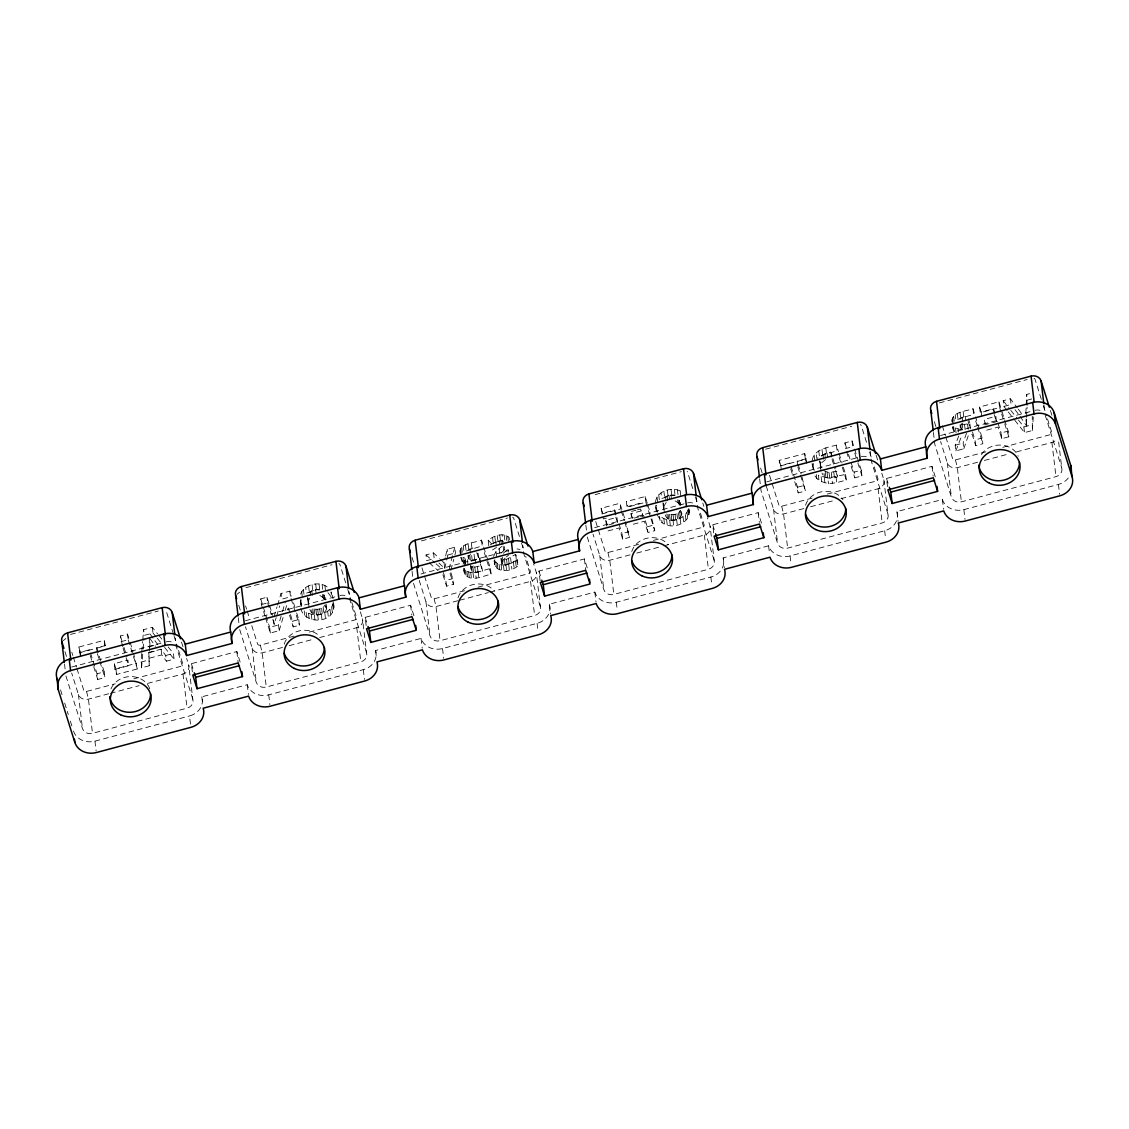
<?xml version="1.0" encoding="UTF-8"?>
<svg xmlns="http://www.w3.org/2000/svg" width="1129" height="1129" viewBox="0 0 1129 1129"><rect width="100%" height="100%" fill="white"/><g stroke="black" fill="none" stroke-linecap="round" stroke-linejoin="round"><path stroke-width="0.75" stroke-dasharray="5 3.75" d="M951.959 421.611C952.086 411.408 966.17 411.365 972.972 408.754L975.019 415.26M141.605 653.564L141.577 667.803L149.254 665.757L148.83 652.463L161.094 649.203L165.709 655.483L166.4 661.185L174.078 659.138L173.4 653.437L168.136 646.917M149.254 665.757L148.83 652.463M149.423 651.108L149.31 636.812M149.79 647.524L150.044 638.732L155.576 646.367M1025.824 413.539L1026.148 406.595M1026.233 404.859L1026.713 394.43L1029.606 393.668M1026.586 417.504L1027.065 407.075M1027.15 405.339L1026.713 394.43M308.048 598.243L308.485 604.961L307.751 598.638M663.57 508.332L663.358 503.661M1014.759 420.186L1024.553 432.605L1032.358 430.516L1032.273 416.319M1032.358 430.516L1033.303 416.911M309.896 609.462C312.662 619.073 329.188 614.952 326.281 605.088M665.221 514.88C667.959 524.463 684.611 520.413 681.606 510.506M487.827 560.224L481.518 540.128C475.182 543.007 458.346 542.668 460.251 553.605M141.746 651.856L142.607 641.611M142.762 639.903L143.609 629.672L152.33 627.343L157.594 633.863M141.577 667.803L143.002 650.727M143.143 649.02L144.004 638.774M825.511 459.588L821.249 463.116L820.529 468.577L819.696 460.844L821.065 470.835M301.274 599.838C293.907 626.567 340.817 626.821 332.984 600.84M306.792 617.337L306.1 611.636C314.906 618.509 332.208 613.724 333.267 601.672M655.441 502.391C656.513 490.353 673.787 485.668 682.608 492.399M656.739 511.762L655.61 505.51L656.288 511.211L656.598 505.256M689.113 509.659C691.498 523.447 671.67 530.447 662.102 522.755L661.425 517.054C670.231 523.912 687.533 519.142 688.591 507.09M463.088 564.26L464.075 561.085L467.251 558.403L467.928 564.105M438.885 563.018L444.741 568.508L444.064 562.807L445.235 557.74M445.63 556.047L447.183 549.273L454.733 547.269L455.41 552.97L454.168 557.684M444.741 568.508L446.308 561.748M446.689 560.055L447.86 554.974L447.183 549.273M812.146 460.618C813.755 449.243 827.543 447.507 836.42 445.136L838.452 451.642M813.487 463.483L812.866 469.368L812.188 463.68L813.247 469.805M501.276 558.799L502.264 564.5L505.143 565.375L517.421 559.984L515.657 554.367L506.54 559.335L501.572 558.813L502.264 564.5M493.556 556.428L495.998 551.389L501.812 546.323M494.841 559.659C491.538 573.447 511.31 572.558 518.098 565.671L517.421 559.984M454.733 547.269L449.356 567.746L452.785 578.627L453.463 584.328L446.548 586.177L443.062 575.098L439.28 571.754M450.866 570.3L453.759 559.264M265.611 617.958L270.339 633.016L279.173 630.659L278.496 624.958L282.01 613.146M282.504 611.466L285.51 601.348M279.173 630.659L283.181 617.154M285.185 610.408L286.695 605.356L288.093 610.267M274.008 616.886L277.028 606.852M277.536 605.186L281.065 593.473L289.828 591.13L291.409 596.154M272.809 619.525L274.178 624.252L276.196 617.563M276.704 615.898L279.724 605.864M308.386 601.094L309.699 598.13M663.711 506.498L666.209 502.419M958.747 435.963L955.19 445.207L955.868 450.894L963.813 448.777L963.136 443.09L967.172 431.193M963.813 448.777L968.357 435.399L972.168 434.397L975.696 445.616L982.851 443.711L982.174 438.01L975.527 416.883M955.868 450.894L961.795 435.498M960.525 424.97L960.356 427.665L962.952 430.318L962.275 424.617L961.386 424.25L962.063 429.951M300.596 594.136C304.294 584.243 319.041 580.8 327.283 586.995L327.791 591.257M471.188 561.254L479.599 558.051L482.605 571.161L473.531 572.544L472.12 571.613L471.118 568.353L473.474 565.798M668.721 519.298L668.043 513.61C672.108 515.953 678.275 514.485 680.519 510.266L681.196 515.967M501.22 553.083L504.748 549.456L503.026 546.14M501.615 561.649L505.242 557.924M959.848 419.268L962.303 417.349L967.412 415.74M313.396 613.88L312.719 608.192C316.84 610.577 322.838 609.025 325.194 604.848L325.872 610.549M503.336 553.238L509.546 547.65M309.021 592.443L315.64 589.38L319.154 589.761M664.346 497.861L668.961 495.165L674.465 495.179M506.455 556.893L508.699 554.988M821.602 456.031L824.833 453.9L830.845 452.136L832.355 456.892M63.182 640.679L65.821 638.506M236.963 594.376L239.602 592.203M836.42 445.136L837.097 450.838L822.66 454.931L816.831 458.543L816.154 452.842M515.657 554.367L516.334 560.069C510.774 564.81 499.78 567.887 494.714 560.873L495.391 566.575M961.089 424.264L962.981 423.036M468.309 549.795L476.113 546.93M470.595 554.466L468.239 556.696L468.337 558.192L469.128 559.617L472.232 560.492L478.781 558.954L478.103 553.252L474.053 554.339L474.73 560.026M488.815 545.801L488.137 540.099C493.796 535.936 503.026 532.041 509.123 537.46L509.631 541.722M490.282 544.87L495.476 541.991L502.758 540.495L502.08 534.793M493.175 543.374L500.867 540.198L504.056 542.245M492.54 549.894L496.478 547.424M972.972 408.754L973.664 414.456L960.638 418.069L955.896 420.51L955.219 414.823M481.518 540.128L482.196 545.829L463.963 551.742L463.285 546.041M322.104 584.342L322.781 590.044L316.374 589.705L306.368 593.148L305.691 587.447M677.428 489.76L678.106 495.448L671.699 495.123L661.693 498.566L661.015 492.865M70.464 634.427L158.272 611.029M245.939 587.673L332.053 564.726M421.413 540.918L507.528 517.971M595.195 494.615L681.309 471.668M765.603 449.201L851.718 426.268M939.384 402.912L1027.192 379.513M804.695 453.59L805.372 459.291L779.871 466.079L779.193 460.378L804.695 453.59L806.826 463.031M852.07 440.973L852.762 446.661L845.593 448.566L844.915 442.878L852.07 440.973L854.117 447.465M998.939 401.839L999.617 407.527L980.268 412.692L979.591 406.99L998.939 401.839L1000.986 408.331M1007.139 410.533L1003.864 406.398L1003.187 400.696L1010.427 398.777L1017.342 407.936M80.272 655.342L78.776 647.072L104.178 640.298L106.295 649.725M122.567 646.494L120.366 635.994L127.506 634.089L129.539 640.566M265.089 616.293L261.406 604.594L260.728 598.892L266.994 597.227L269.097 603.944M433.522 552.914L434.199 558.615L426.706 560.619L426.014 554.918L433.522 552.914L439.379 558.418M606.344 518.126L603.352 518.917L601.122 508.276L619.934 503.266L625.184 519.989M645.153 496.548L645.83 502.25L627.032 507.26L626.355 501.558L645.153 496.548L647.256 503.238M781.324 469.819L780.816 465.543L789.99 463.102L797.568 487.206L798.245 492.893L805.4 490.988L801.689 475.648M806.318 458.755L797.145 461.196L797.667 465.473M981.694 416.347L981.186 412.071L993.492 408.797L994.917 413.327M80.907 656.485L80.399 652.209L89.53 649.782L89.868 652.633M97.165 652.153L96.657 647.877L105.787 645.449M156.169 636.954L153.008 633.044L144.3 635.359L143.609 629.672M616.025 514.429L614.642 510.04L602.674 513.215L601.122 508.276M639.861 503.308L627.907 506.498L626.355 501.558M79.453 652.774L104.856 646L104.178 640.298M121.057 641.681L128.184 639.79L127.506 634.089M1003.864 406.398L1011.104 404.478L1010.427 398.777M1027.39 400.132L1031.723 398.974M261.406 604.594L267.672 602.914L266.994 597.227M447.86 554.974L455.41 552.97M601.813 513.977L620.611 508.967L619.934 503.266M631.577 511.395L636.05 510.209M637.546 509.814L640.538 509.01L642.838 516.334L642.161 510.647L631.04 513.61L631.718 519.312M606.499 526.029L605.807 520.328L616.942 517.364L617.619 523.066M985.081 425.097L984.403 419.395L995.863 416.347L996.54 422.034L994.169 414.498M962.275 424.617L969.896 423.643L968.414 418.901M71.663 667.027L162.844 642.726M245.445 620.724L336.625 596.422M420.919 573.969L508.727 550.571M594.701 527.666L684.188 503.816M766.803 481.815L857.984 457.513M940.57 435.512L1031.765 411.21M148.915 646.832L157.679 644.49L153.981 639.409M608.954 524.83L615.305 523.136M634.173 518.098L638.943 516.828M640.524 516.405L643.713 515.558L647.242 526.806L647.919 532.493L654.764 530.672L650.939 514.951M997.457 421.399L985.998 424.462L984.403 419.395M149.593 652.534L156.889 650.586M608.037 530.94L619.172 527.977L622.7 539.21L629.545 537.39L625.706 521.669M633.256 524.223L644.391 521.259L647.919 532.493M986.675 430.149L998.135 427.101L1001.776 438.673L1008.818 436.796L1008.141 431.095L1001.494 409.968M472.12 571.613L471.442 565.925L474.815 567.097L481.928 565.46M114.96 669.356L114.283 663.654L127.93 660.028L128.607 665.729L114.96 669.356L116.569 674.465L137.343 668.933L133.603 653.522M823.69 470.61L829.053 472.614L836.843 471.188L837.52 476.875C832.228 479.006 824.509 479.275 821.94 473.037M149.522 658.165L161.772 654.891L166.4 661.185M270.339 633.016L269.662 627.315L278.496 624.958M298.762 619.567L299.439 625.254L293.23 626.92L292.552 621.218L298.762 619.567L295.615 609.533M446.548 586.177L445.856 580.475L452.785 578.627M490.466 568.593L491.143 574.294C483.424 575.522 471.287 582.705 464.979 574.308L464.301 568.607C470.61 577.004 482.746 569.82 490.466 568.593L488.363 561.889M622.7 539.21L622.023 533.523L628.867 531.703M647.242 526.806L654.086 524.971M104.207 671.882L104.884 677.569L97.743 679.475L97.066 673.773L104.207 671.882L101.187 662.271M116.569 674.465L115.892 668.763L136.665 663.231M140.899 662.102L148.576 660.056M165.709 655.483L173.4 653.437M797.568 487.206L804.723 485.287M845.607 474.406L846.284 480.093L836.73 482.647L828.517 483.791L819.075 480.869L818.384 475.182L827.839 478.089L845.607 474.406L842.544 464.64M861.272 470.228L861.949 475.93L854.794 477.835L854.117 472.134L861.272 470.228L854.625 449.088M955.19 445.207L963.136 443.09M975.696 445.616L975.019 439.915L982.174 438.01M1001.776 438.673L1001.098 432.971L1008.141 431.095M1018.429 420.002L1023.862 426.903L1031.68 424.829M76.97 668.693L83.687 690.087A2.343 2.032 -6.8 0 0 86.552 691.442L115.271 683.793M133.843 678.839L181.12 666.251A2.343 2.032 -6.8 0 0 182.757 663.697L178.1 648.879M251.781 625.678L257.483 643.784A2.343 2.032 -6.8 0 0 260.347 645.139L294.119 636.135M309.304 632.085L354.901 619.948A2.343 2.032 -6.8 0 0 356.538 617.394L351.881 602.576M424.532 576.086L431.264 597.481A2.343 2.032 -6.8 0 0 434.129 598.836L464.513 590.735M478.033 587.136L528.682 573.645A2.343 2.032 -6.8 0 0 530.32 571.091L525.662 556.272M595.731 521.556L605.045 551.178A2.343 2.032 -6.8 0 0 607.91 552.533L639.988 543.98M653.493 540.382L702.464 527.342A2.343 2.032 -6.8 0 0 704.101 524.787L699.444 509.969M769.512 475.253L778.827 504.875A2.343 2.032 -6.8 0 0 781.691 506.229L812.09 498.129M827.289 494.079L876.259 481.039A2.343 2.032 -6.8 0 0 877.896 478.484L873.239 463.666M945.876 437.177L952.608 458.572A2.343 2.032 -6.8 0 0 955.473 459.926L985.857 451.826M1002.75 447.324L1050.026 434.736A2.343 2.032 -6.8 0 0 1051.663 432.181L1047.006 417.363M192.353 671.797L191.38 663.669L236.836 651.56L240.646 663.697M366.135 625.494L365.161 617.365L410.617 605.257L413.962 615.869M540.114 580.828L538.956 571.062L584.399 558.954L587.263 568.056M713.697 532.888L712.738 524.759L758.18 512.651L762.47 526.297M887.493 486.585L886.519 478.456L931.975 466.333L936.266 479.994M108.694 693.77L88.429 699.161A8.185 7.127 -6.8 0 1 78.409 694.434L71.677 673.039M110.388 693.319L139.093 685.67M147.532 683.426L182.997 673.971A8.185 7.127 -6.8 0 0 188.726 665.037L186.652 658.461M282.476 647.467L262.21 652.858A8.185 7.127 -6.8 0 1 252.19 648.131L245.459 626.736M289.236 645.661L312.874 639.367M319.62 637.56L356.778 627.668A8.185 7.127 -6.8 0 0 362.508 618.748L359.925 610.507M457.951 600.713L435.992 606.555A8.185 7.127 -6.8 0 1 425.972 601.828L419.24 580.433M459.63 600.261L488.335 592.612M490.028 592.16L530.559 581.364A8.185 7.127 -6.8 0 0 536.289 572.445L533.707 564.204M630.038 554.861L609.773 560.252A8.185 7.127 -6.8 0 1 599.753 555.524L593.021 534.13M636.798 553.055L662.116 546.309M663.81 545.857L704.341 535.061A8.185 7.127 -6.8 0 0 710.07 526.142L707.488 517.901M803.834 508.558L783.568 513.949A8.185 7.127 -6.8 0 1 773.534 509.221L766.295 486.176M810.58 506.752L834.218 500.457M840.978 498.651L878.122 488.758A8.185 7.127 -6.8 0 0 883.866 479.825L881.791 473.249M977.601 462.255L957.336 467.646A8.185 7.127 -6.8 0 1 947.316 462.918L940.598 441.524M984.361 460.449L1009.693 453.703M1016.439 451.91L1051.903 442.455A8.185 7.127 -6.8 0 0 1056.843 438.969M190.491 724.098L189.517 715.955A17.528 15.27 -6.8 0 0 201.809 696.819L247.251 684.71A17.528 15.27 -6.8 0 0 268.744 694.843L363.298 669.652A17.528 15.27 -6.8 0 0 375.59 650.516L421.046 638.407A17.528 15.27 -6.8 0 0 442.526 648.54L537.079 623.349A17.528 15.27 -6.8 0 0 549.371 604.213L594.828 592.104A17.528 15.27 -6.8 0 0 616.307 602.237L710.861 577.046A17.528 15.27 -6.8 0 0 723.153 557.909L768.609 545.801A17.542 15.284 -6.8 0 0 790.088 555.934L884.656 530.743A17.528 15.27 -6.8 0 0 896.934 511.606L942.39 499.498A17.528 15.27 -6.8 0 0 963.87 509.631L1058.423 484.44A17.528 15.27 -6.8 0 0 1069.022 476.974M65.934 675.946L82.488 728.614A8.185 7.127 -6.8 0 0 92.507 733.342L187.061 708.151A8.185 7.127 -6.8 0 0 192.805 699.218L188.726 665.037M239.715 629.643L256.269 682.311A8.185 7.127 -6.8 0 0 266.289 687.039L360.843 661.848A8.185 7.127 -6.8 0 0 366.586 652.915L362.508 618.748M413.496 583.34L430.05 636.008A8.185 7.127 -6.8 0 0 440.07 640.736L534.624 615.545A8.185 7.127 -6.8 0 0 540.368 606.612L536.289 572.445M587.278 537.037L603.832 589.705A8.185 7.127 -6.8 0 0 613.851 594.433L708.419 569.242A8.185 7.127 -6.8 0 0 714.149 560.323L710.07 526.142M759.634 478.767L761.059 490.734L777.613 543.402A8.185 7.127 -6.8 0 0 787.647 548.129L882.201 522.939A8.185 7.127 -6.8 0 0 887.93 514.005L883.866 479.825M933.415 432.478L934.84 444.431L951.394 497.099A8.185 7.127 -6.8 0 0 961.414 501.826L1055.982 476.636A8.185 7.127 -6.8 0 0 1061.712 467.716L1058.254 438.659M73.47 731.013A17.528 15.27 -6.8 0 0 94.963 741.146L189.517 715.955M460.59 557.5L463.652 563.117L462.961 557.416L467.251 558.403M955.487 427.905L956.164 433.592L954.259 431.758L953.582 426.07L955.487 427.905L961.118 429.81M675.142 500.867L678.007 502.73L680.194 506.032L679.517 500.33L680.928 504.804M319.832 595.449L322.696 597.312L324.87 600.614L324.192 594.927L325.604 599.386M426.014 554.918L434.834 562.722M436.09 563.837L442.385 569.397M429.218 562.849L438.024 570.639M440.55 559.518L444.064 562.807M814.955 475.972L819.075 480.869M327.96 592.683L331.686 597.566L331.009 591.864L333.111 598.539M657.092 514.612L662.102 522.755M488.137 540.099L491.849 544.192M158.653 635.175L161.814 639.085M157.227 638.252L163.55 646.084M164.594 647.397L174.078 659.138M1003.187 400.696L1009.721 408.98M1010.808 410.349L1017.342 418.633M1008.225 411.916L1013.659 418.817M1018.33 409.248L1022.295 414.484M1015.056 409.714L1019.021 414.95M1020.009 416.248L1026.727 426.169L1026.501 419.24M153.05 638.125L149.367 633.044L149.381 635.147M952.636 427.312L954.259 431.758M463.765 569.962L464.979 574.308M812.908 466.954L814.277 470.271M656.401 508.911L657.699 512.171M300.286 600.106L302.389 606.753M820.388 465.134L821.263 467.35M662.892 502.631L664.529 509.179M307.568 597.213L309.219 603.761M1050.393 410.49L1051.946 415.43M1041.319 399.257L1035.11 379.513A2.343 2.032 -6.8 0 0 1034.023 378.314M1043.394 405.847L1046.498 415.726M1045.158 415.035L1061.712 467.716M999.617 407.527L1001.155 412.41M1001.663 414.033L1004.217 422.161M1004.725 423.784L1008.818 436.796M997.98 423.05L1001.098 432.971M979.591 406.99L981.186 412.071M975.696 420.948L977.234 425.831M977.742 427.454L982.851 443.711M972.492 431.899L975.019 439.915M968.089 421.442L970.573 429.345L969.896 423.643M942.263 425.661L945.368 435.54M934.389 421.78L935.941 426.72M886.519 478.456L889.384 487.559M876.104 455.142L877.656 460.082M866.507 442.272L861.342 425.816A2.343 2.032 -6.8 0 0 860.242 424.617M869.612 452.15L871.165 457.09M887.93 514.005L871.39 461.338L870.163 451.092M854.794 453.166L857.348 461.295M857.871 462.918L861.949 475.93M844.915 442.878L847.978 452.63M848.486 454.253L854.117 472.134M846.623 451.826L849.177 459.955M851.21 466.446L854.794 477.835M838.974 453.265L842.036 463.017M839.143 457.344L841.698 465.473M842.206 467.096L846.284 480.093M832.849 458.487L835.841 468.013M832.031 459.418L835.023 468.944M835.516 470.525L837.52 476.875M805.372 459.291L806.6 463.158M798.161 464.414L801.195 474.053M797.836 466.898L805.4 490.988M790.667 468.803L792.685 475.224M794.703 481.66L798.245 492.893M779.193 460.378L780.816 465.543M760.607 468.083L762.16 473.009M712.738 524.759L715.123 532.338M702.831 503.097L703.861 506.385M692.726 488.575L687.547 472.12A2.343 2.032 -6.8 0 0 687.152 471.414M695.309 496.802L697.383 503.393M714.149 560.323L697.595 507.641L696.367 497.395M647.778 504.917L650.403 513.272M645.83 502.25L654.764 530.672M631.04 513.61L632.579 518.521M621.133 510.647L624.295 520.667M624.817 522.346L629.545 537.39M618.988 523.884L622.023 533.523M615.785 517.195L617.168 521.598M605.807 520.328L607.36 525.253M538.956 571.062L541.327 578.641M519.453 536.529L513.766 518.423A2.343 2.032 -6.8 0 0 512.679 517.223M521.527 543.105L523.602 549.696M540.368 606.612L523.814 553.944L522.798 545.406M516.334 560.069L518.098 565.671M484.299 552.518L491.143 574.294M476.791 552.631L478.781 558.954M480.277 563.738L482.605 571.161M450.048 573.447L453.463 584.328M443.372 572.558L445.856 580.475M421.95 567.859L424.024 574.435M412 557.387L414.075 563.978M365.161 617.365L367.546 624.944M345.672 582.832L339.984 564.726A2.343 2.032 -6.8 0 0 338.898 563.526M347.746 589.409L351.373 600.938M366.586 652.915L350.032 600.247L349.016 591.709M293.512 602.844L295.092 607.854M291.042 598.511L299.439 625.254M289.927 612.864L287.415 604.565M290.449 614.529L292.552 621.218M289.546 615.206L293.23 626.92M269.633 605.638L272.583 615.404M267.672 602.914L271.369 614.698M260.728 598.892L269.662 627.315M245.586 605.934L246.616 609.223M247.138 610.874L249.721 619.101M238.741 605.342L240.294 610.281M191.38 663.669L193.765 671.247M181.487 642.006L183.039 646.945M173.443 634.075L166.203 611.029A2.343 2.032 -6.8 0 0 165.116 609.829M173.965 635.712L177.592 647.242M192.805 699.218L176.251 646.55L175.235 638.012M130.047 642.189L133.095 651.899M128.184 639.79L137.343 668.933M120.366 635.994L123.4 645.605M123.894 647.199L126.914 656.824M123.061 648.088L125.587 656.104M126.081 657.713L128.607 665.729M114.283 663.654L115.892 668.763M96.657 647.877L100.679 660.677M97.334 653.578L99.352 659.971M99.846 661.58L104.884 677.569M90.532 652.985L97.066 673.773M90.207 655.469L93.227 665.08M93.721 666.674L97.743 679.475M78.776 647.072L80.399 652.209M71.804 652.237L72.835 655.526M73.343 657.177L76.447 667.041M64.96 651.645L67.02 658.235M60.543 689.875L62.617 696.452M64.678 703.042L68.304 714.558M70.365 721.149L72.439 727.725M955.473 459.926L957.336 467.646L961.414 501.826M781.691 506.229L783.568 513.949L787.647 548.129M607.91 552.533L609.773 560.252L613.851 594.433M434.129 598.836L435.992 606.555L440.07 640.736M260.347 645.139L262.21 652.858L266.289 687.039M86.552 691.442L88.429 699.161L92.507 733.342M1058.423 484.44L1059.595 494.206M1051.903 442.455L1055.982 476.636M1043.944 404.789L1044.748 411.619M1026.049 418.859L1026.557 423.135M1026.049 420.468L1026.727 426.169M1023.862 426.903L1024.553 432.605M993.492 408.797L994 413.073M967.595 424.264L968.273 429.966M965.239 416.319L965.747 420.595M963.136 411.379L963.813 417.067M964.561 424.8L965.239 430.502M962.303 417.349L962.811 421.611M959.96 412.367L960.638 418.069M960.835 425.111L961.343 429.373M960.017 424.814L960.356 427.665M957.321 413.51L957.999 419.212M958.027 429.161L958.366 432.012M953.638 416.276L954.315 421.964M963.87 509.631L965.027 519.396M952.58 417.871L953.257 423.573M952.015 419.663L952.354 422.5M952.749 426.579L953.088 429.429M947.316 462.918L951.394 497.099M942.39 499.498L943.548 509.264M931.975 466.333L933.133 476.099M896.934 511.606L898.105 521.372M884.656 530.743L885.63 538.886M878.122 488.758L882.201 522.939M836.053 476.946L836.73 482.647M833.766 472.007L834.444 477.694M830.845 452.136L831.537 457.824M831.297 472.501L832.44 483.522M827.035 453.152L827.543 457.414M829.053 472.614L829.73 478.301M825.807 447.959L826.484 453.66M824.833 453.9L825.341 458.162M827.035 472.331L828.517 483.791M825.243 471.668L825.934 477.355M823.027 454.86L823.535 459.122M821.983 449.243L822.66 454.931M824.029 473.46L824.368 476.311M824.297 477.736L824.974 483.438M820.275 461.874L820.614 464.725M818.765 450.866L819.442 456.568M821.136 476.748L821.827 482.45M814.164 455.17L814.842 460.872M816.267 474.448L816.775 478.71M790.088 555.934L791.062 564.077M773.534 509.221L777.613 543.402M768.609 545.801L769.569 553.944M758.18 512.651L759.351 522.417M723.153 557.909L724.324 567.675M710.861 577.046L711.834 585.189M704.341 535.061L708.419 569.242M688.761 508.516L689.269 512.792M688.125 509.941L688.803 515.643M687.011 512.51L687.688 518.211M685.289 514.768L685.98 520.469M680.194 490.805L680.872 496.492M682.989 516.673L683.666 522.36M680.35 502.532L680.688 505.383M681.351 511.522L681.69 514.372M678.684 499.921L679.192 504.197M679.672 511.635L680.35 517.322M680.095 518.211L680.787 523.912M677.668 499.879L678.007 502.73M678.487 512.764L679.164 518.465M674.366 489.294L675.043 494.996M676.934 513.667L677.612 519.368M676.624 519.396L677.301 525.084M675.043 514.344L675.721 520.032M671.021 489.436L671.699 495.123M670.951 494.798L671.473 499.06M673.039 514.711L673.717 520.398M672.997 520.102L673.674 525.804M668.961 495.165L669.469 499.427M671.205 514.711L671.882 520.413M667.38 490.141L668.058 495.843M669.539 514.344L670.217 520.032M667.07 495.829L667.747 501.53M669.666 520.215L670.344 525.916M665.531 496.732L666.039 500.994M666.872 513.921L667.38 518.197M663.894 491.327L664.586 497.028M666.618 519.749L667.295 525.451M663.697 506.977L664.374 512.665M663.062 504.056L663.626 508.953M663.852 518.691L664.529 524.378M658.715 494.756L659.392 500.443M659.548 516.306L660.056 520.582M657.007 497L657.699 502.687M655.78 505.242L656.132 508.092M614.642 510.04L615.319 515.727M616.307 602.237L617.281 610.38M599.753 555.524L603.832 589.705M594.828 592.104L595.985 601.87M585.852 525.084L586.459 530.207M584.399 558.954L585.753 570.343M549.371 604.213L550.529 613.978M537.079 623.349L538.053 631.492M530.559 581.364L534.624 615.545M515.558 561.282L516.235 566.984M513.469 562.425L514.147 568.113M510.604 557.684L511.846 569.072M507.768 536.317L508.445 542.019M508.022 549.301L508.36 552.152M506.117 535.471L506.794 541.172M508.516 558.657L509.193 564.359M508.657 564.175L509.334 569.863M504.197 534.963L504.875 540.664M506.54 559.335L507.231 565.022M504.409 546.619L504.748 549.456M505.905 564.754L506.596 570.441M502.349 540.452L502.857 544.714M503.252 546.704L503.76 550.966M504.465 559.674L505.143 565.375M500.867 540.198L501.375 544.46M502.461 557.105L504.084 570.667M499.766 534.977L500.443 540.664M499.06 540.452L499.568 544.728M500.909 558.178L501.53 563.272M499.272 548.44L499.949 554.141M501.121 564.825L501.798 570.526M497.254 535.499L497.931 541.186M499.06 564.317L499.738 570.018M495.8 541.722L496.308 545.999M494.798 536.289L495.476 541.991M495.998 551.389L496.675 557.077M497.268 563.484L497.945 569.185M495.814 562.341L496.506 568.028M492.54 537.319L493.218 543.021M494.107 560.52L494.615 564.796M479.599 558.051L480.107 562.327M478.174 571.867L478.851 577.568M477.398 566.673L478.075 572.375M475.281 559.194L475.803 563.47M474.815 567.097L476.17 578.133M471.301 542.851L471.978 548.553M472.232 560.492L471.555 554.791L469.72 554.664L470.398 560.365M472.853 566.857L473.531 572.544M473.009 572.657L473.686 578.344M469.918 548.779L470.426 553.055M470.779 565.502L471.118 568.353M468.069 543.825L468.761 549.527M470.722 565.728L471.245 569.99M468.62 555.341L469.128 559.617M470.737 572.516L471.428 578.217M467.999 555.341L468.337 558.192M468.676 572.036L469.354 577.738M465.402 544.898L466.079 550.585M466.884 571.218L467.561 576.919M464.979 558.305L465.656 563.992M464.894 560.182L465.571 565.883M465.416 570.074L466.094 575.776M464.075 561.085L464.583 565.361M461.705 547.283L462.382 552.984M463.68 568.254L464.188 572.53M460.632 548.638L461.309 554.339M461.507 557.26L462.015 561.522M460.025 550.148L460.703 555.835M442.526 648.54L443.683 658.306M425.972 601.828L430.05 636.008M421.046 638.407L422.204 648.173M412.071 571.387L412.678 576.51M410.617 605.257L411.789 615.023M375.59 650.516L376.564 658.659M363.298 669.652L364.469 679.418M356.778 627.668L360.843 661.848M333.436 603.098L333.944 607.374M332.307 595.138L332.646 597.989M332.801 604.523L333.478 610.224M331.686 607.106L332.363 612.793M329.978 609.35L330.656 615.051M324.87 585.386L325.547 591.074M327.664 611.255L328.356 616.956M326.154 604.283L326.493 607.134M325.025 597.114L325.364 599.965M326.027 606.104L326.366 608.954M323.36 594.503L323.868 598.779M324.785 612.793L325.462 618.494M322.358 594.461L322.696 597.312M323.162 607.346L323.84 613.047M319.041 583.891L319.719 589.578M321.61 608.249L322.287 613.95M321.299 613.978L321.977 619.68M319.719 608.926L320.396 614.613M315.697 584.018L316.374 589.705M315.64 589.38L316.148 593.656M317.715 609.293L318.392 614.995M317.672 614.684L318.364 620.385M315.88 609.293L316.557 614.995M312.07 584.723L312.747 590.425M314.215 608.926L314.892 614.628M311.745 590.411L312.423 596.112M314.342 614.811L315.019 620.498M310.207 591.314L310.715 595.59M311.717 609.928L312.07 612.779M308.584 585.909L309.261 591.61M311.294 614.331L311.971 620.033M308.372 601.559L309.064 607.247M308.527 613.273L309.219 618.974M303.391 589.338L304.068 595.039M304.223 610.888L304.731 615.164M301.697 591.582L302.374 597.283M301.09 603.493L301.429 606.344M300.469 599.824L300.963 605.793M289.828 591.13L290.506 596.832L281.742 599.174L281.065 593.473M273.67 619.99L274.178 624.252M268.744 694.843L269.902 704.609M252.19 648.131L256.269 682.311M247.251 684.71L248.422 694.476M238.29 617.69L239.094 624.52M236.836 651.56L238.191 662.949M201.809 696.819L202.783 704.962M182.997 673.971L187.061 708.151M161.094 649.203L161.772 654.891M152.33 627.343L153.008 633.044M94.963 741.146L96.12 750.912M78.409 694.434L82.488 728.614M64.508 663.993L65.313 670.824M687.575 502.913A8.185 7.127 -6.8 0 1 693.77 503.435M631.788 551.531A20.449 17.824 -6.8 0 1 647.905 538.053A20.449 17.824 -6.8 0 1 668.213 544.742M340.012 595.519A8.185 7.127 -6.8 0 1 346.208 596.041M284.226 644.137A20.449 17.824 -6.8 0 1 318.336 635.034M516.969 548.934A8.185 7.127 -6.8 0 1 519.989 549.738M458.007 597.834A20.449 17.824 -6.8 0 1 474.124 584.356A20.449 17.824 -6.8 0 1 494.431 591.046M166.231 641.822A8.185 7.127 -6.8 0 1 172.427 642.345M110.967 688.93A20.449 17.824 -6.8 0 1 130.992 676.567A20.449 17.824 -6.8 0 1 149.875 689.17M1035.138 410.307A8.185 7.127 -6.8 0 1 1041.333 410.829M981.369 454.55A20.449 17.824 -6.8 0 1 1000.788 445.08A20.449 17.824 -6.8 0 1 1018.245 456.201M861.356 456.61A8.185 7.127 -6.8 0 1 867.552 457.132M805.57 505.227A20.449 17.824 -6.8 0 1 822.561 491.609A20.449 17.824 -6.8 0 1 842.954 499.724"/><path stroke-width="1.5" d="M64.297 662.271L61.855 641.766A8.185 7.127 -6.8 0 1 67.585 632.847L162.153 607.642A8.185 7.127 -6.8 0 1 172.172 612.37L180.457 638.704M238.078 615.968L235.636 595.463A8.185 7.127 -6.8 0 1 241.366 586.544L335.934 561.339A8.185 7.127 -6.8 0 1 345.954 566.066L354.238 592.4M411.859 569.665L409.418 549.16A8.185 7.127 -6.8 0 1 415.147 540.241L509.715 515.036A8.185 7.127 -6.8 0 1 519.735 519.763L528.019 546.097M585.641 523.362L583.199 502.857A8.185 7.127 -6.8 0 1 588.929 493.937L683.497 468.733A8.185 7.127 -6.8 0 1 693.516 473.46L701.801 499.808M759.436 477.059L756.994 456.553A8.185 7.127 -6.8 0 1 762.724 447.634L857.278 422.429A8.185 7.127 -6.8 0 1 867.312 427.157L875.582 453.491M933.203 430.77L930.762 410.25A8.185 7.127 -6.8 0 1 936.505 401.331L1031.059 376.126A8.185 7.127 -6.8 0 1 1041.079 380.854L1049.363 407.202M69.208 659.223L163.776 634.018A17.528 15.27 -6.8 0 1 185.255 644.151L230.711 632.042A17.528 15.27 -6.8 0 1 242.989 612.92L337.557 587.729A17.528 15.27 -6.8 0 1 359.036 597.848L404.492 585.739A17.528 15.27 -6.8 0 1 416.77 566.617L511.338 541.426A17.528 15.27 -6.8 0 1 532.817 551.545L578.274 539.436A17.528 15.27 -6.8 0 1 590.552 520.314L685.12 495.123A17.528 15.27 -6.8 0 1 706.599 505.242L752.055 493.133A17.528 15.27 -6.8 0 1 764.347 474.011L858.901 448.806A17.528 15.27 -6.8 0 1 880.394 458.938L925.836 446.83A17.514 15.256 -6.8 0 1 938.128 427.708L1032.682 402.517A17.528 15.27 -6.8 0 1 1054.161 412.635L1070.715 465.317L1072.07 476.706A17.528 15.27 -6.8 0 1 1059.792 495.829L965.224 521.033A17.528 15.27 -6.8 0 1 943.745 510.901L898.303 523.009A17.528 15.27 -6.8 0 1 886.011 542.132L791.457 567.322A17.542 15.284 -6.8 0 1 769.964 557.204L724.508 569.312A17.528 15.27 -6.8 0 1 712.23 588.435L617.662 613.64A17.528 15.27 -6.8 0 1 596.183 603.507L550.726 615.615A17.528 15.27 -6.8 0 1 538.448 634.738L443.88 659.943A17.528 15.27 -6.8 0 1 422.401 649.81L376.945 661.919A17.528 15.27 -6.8 0 1 364.653 681.041L270.099 706.246A17.528 15.27 -6.8 0 1 248.62 696.113L203.164 708.222A17.528 15.27 -6.8 0 1 190.872 727.344L96.318 752.549A17.528 15.27 -6.8 0 1 74.839 742.416L58.285 689.748L56.93 678.346A17.528 15.27 -6.8 0 1 69.208 659.223L70.577 670.612A17.528 15.27 -6.8 0 0 58.285 689.748M70.577 670.612L165.13 645.421A17.528 15.27 -6.8 0 1 186.61 655.554L232.066 643.445A17.528 15.27 -6.8 0 1 244.358 624.309L242.989 612.92M244.358 624.309L338.912 599.118A17.528 15.27 -6.8 0 1 360.391 609.251L405.847 597.142A17.528 15.27 -6.8 0 1 418.139 578.006L416.77 566.617M418.139 578.006L512.693 552.815A17.528 15.27 -6.8 0 1 534.172 562.948L579.629 550.839A17.528 15.27 -6.8 0 1 591.921 531.703L590.552 520.314M591.921 531.703L686.474 506.512A17.528 15.27 -6.8 0 1 707.954 516.645L753.41 504.536A17.542 15.284 -6.8 0 1 765.702 485.399L764.347 474.011M765.702 485.399L860.27 460.209A17.528 15.27 -6.8 0 1 881.749 470.341L927.191 458.233A17.528 15.27 -6.8 0 1 939.483 439.096L938.128 427.708M939.483 439.096L1034.037 413.906A17.528 15.27 -6.8 0 1 1055.53 424.038L1072.07 476.706M241.902 671.713L242.481 676.596L197.039 688.718L195.67 677.315L239.447 665.658M370.82 642.415L366.53 628.754L411.972 616.646L416.262 630.292L370.82 642.415L369.465 631.012L413.228 619.355M544.601 596.112L540.311 582.451L585.753 570.343L590.044 583.989L544.601 596.112L543.247 584.709L587.009 573.052M763.246 532.803L763.839 537.686L718.383 549.809L717.028 538.406L760.791 526.749M937.042 486.5L937.62 491.383L892.164 503.492L890.809 492.103L934.572 480.446M930.762 410.25L931.806 413.553M937.62 491.383L933.33 477.736L887.874 489.845L892.164 503.492M889.384 487.559L890.809 492.103M756.994 456.553L758.025 459.842M763.839 537.686L759.535 524.039L714.092 536.148L718.383 549.809M715.588 533.862L717.028 538.406M583.199 502.857L584.229 506.159M541.807 580.165L543.247 584.709M409.418 549.16L410.448 552.462M368.026 626.468L369.465 631.012M235.636 595.463L236.667 598.765M242.481 676.596L238.191 662.949L192.749 675.057L197.039 688.718M194.244 672.771L195.67 677.315M61.855 641.766L63.93 648.356M56.93 678.346L57.96 681.648M1054.161 412.635L1055.53 424.038M1041.079 380.854L1043.732 403.081M1031.059 376.126L1034.122 401.769M1032.682 402.517L1034.037 413.906M936.505 401.331L939.765 428.667M880.394 458.938L881.749 470.341M867.312 427.157L869.951 449.384M857.278 422.429L860.34 448.072M858.901 448.806L860.27 460.209M762.724 447.634L765.984 474.97M706.599 505.242L707.954 516.645M693.516 473.46L696.17 495.687M683.497 468.733L686.545 494.375M685.12 495.123L686.474 506.512M588.929 493.937L592.189 521.273M589.465 579.106L589.86 582.366M578.274 539.436L579.629 550.839M532.817 551.545L534.172 562.948M519.735 519.763L522.388 541.991M509.715 515.036L512.975 542.386M511.338 541.426L512.693 552.815M415.147 540.241L418.407 567.577M415.684 625.41L416.079 628.67M404.492 585.739L405.847 597.142M359.036 597.848L360.391 609.251M345.954 566.066L348.607 588.294M335.934 561.339L339.194 588.689M337.557 587.729L338.912 599.118M241.366 586.544L244.626 613.88M230.711 632.042L232.066 643.445M185.255 644.151L186.61 655.554M172.172 612.37L174.826 634.597M162.153 607.642L165.413 634.992M163.776 634.018L165.13 645.421M67.585 632.847L70.845 660.183M74.443 739.156L74.839 742.416M925.836 446.83L927.191 458.233M752.055 493.133L753.41 504.536M671.938 554.861A20.449 17.824 -6.8 0 1 654.27 573.123A20.449 17.824 -6.8 0 1 631.831 560.76M324.376 647.467A20.449 17.824 -6.8 0 1 306.707 665.729A20.449 17.824 -6.8 0 1 284.268 653.366M498.157 601.164A20.449 17.824 -6.8 0 1 480.488 619.426A20.449 17.824 -6.8 0 1 458.049 607.063M150.594 693.77A20.449 17.824 -6.8 0 1 131.147 712.23A20.449 17.824 -6.8 0 1 109.852 696.621M1019.515 462.255A20.449 17.824 -6.8 0 1 1000.068 480.714A20.449 17.824 -6.8 0 1 978.758 465.106M1070.715 465.317A17.528 15.27 -6.8 0 1 1071.195 471.259M845.734 508.558A20.449 17.824 -6.8 0 1 828.065 526.82A20.449 17.824 -6.8 0 1 805.612 514.457M641.935 575.846A20.449 17.824 -6.8 0 0 672.489 559.419A20.449 17.824 -6.8 0 0 641.794 544.94A20.449 17.824 -6.8 0 0 641.935 575.846M294.373 668.453A20.449 17.824 -6.8 0 0 324.926 652.026A20.449 17.824 -6.8 0 0 294.232 637.546A20.449 17.824 -6.8 0 0 294.373 668.453M468.154 622.15A20.449 17.824 -6.8 0 0 498.708 605.723A20.449 17.824 -6.8 0 0 468.013 591.243A20.449 17.824 -6.8 0 0 468.154 622.15M120.591 714.756A20.449 17.824 -6.8 0 0 151.145 698.329A20.449 17.824 -6.8 0 0 120.45 683.849A20.449 17.824 -6.8 0 0 120.591 714.756M989.498 483.24A20.449 17.824 -6.8 0 0 1020.051 466.813A20.449 17.824 -6.8 0 0 989.357 452.334A20.449 17.824 -6.8 0 0 989.498 483.24M815.717 529.543A20.449 17.824 -6.8 0 0 846.27 513.116A20.449 17.824 -6.8 0 0 815.575 498.637A20.449 17.824 -6.8 0 0 815.717 529.543"/></g></svg>
